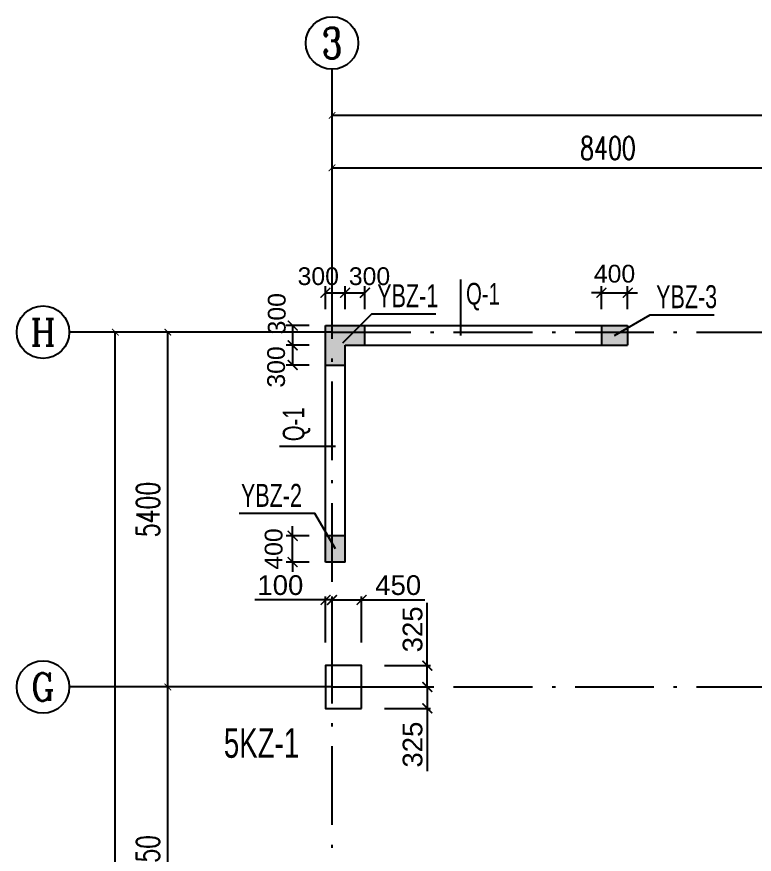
# Model space of a CAD drawing. Header units: millimetres. Extents: x -3831 to 465700, y 39900 to 106100.
# Drawn here: x 306800 to 318027, y 93355 to 106100 of the extents above; entities that cross this region are included whole.
import ezdxf
from ezdxf.enums import TextEntityAlignment as Align

# ---------------------------------------------------------------- set-up
doc = ezdxf.new("R2010")
doc.units = ezdxf.units.MM
doc.linetypes.add('线型2', pattern=[1850, 1200, -300, 50, -300])
for name, color, linetype in [('AXIS', 3, 'Continuous'), ('AXIS_TEXT', 7, 'Continuous'), ('BZ-name', 160, 'Continuous'), ('column_dim', 90, 'Continuous'), ('DOTE', 10, '线型2'), ('WALL-Beam', 80, 'Continuous'), ('wall_dim', 60, 'Continuous'), ('WALL_INFO', 130, 'Continuous')]:
    doc.layers.add(name, color=color, linetype=linetype)
for name, color, linetype, lineweight in [('S_Cl', 2, 'Continuous', 25), ('S_ColumFocus', 2, 'Continuous', 9), ('S_ConcWall', 3, 'Continuous', 25)]:
    doc.layers.add(name, color=color, linetype=linetype, lineweight=lineweight)
doc.styles.add('_TCH_AXIS', font='COMPLEX', dxfattribs={"bigfont": 'GBCBIG'})
doc.styles.add('_TCH_DIM_T3', font='SIMPLEX', dxfattribs={"width": 0.705882, "bigfont": 'GBCBIG'})
doc.styles.add('COMPLEX', font='COMPLEX')
doc.styles.get("Standard").update_dxf_attribs({"font": 'arial.ttf'})
doc.styles.add('xxxx', font='RIF.ttf')
doc.dimstyles.new('_TCH_ARCH&&100', dxfattribs={"dimtxt": 297.5, "dimasz": 100, "dimexe": 250, "dimexo": 300, "dimgap": 126.25, "dimtad": 1, "dimdec": 0, "dimzin": 0, "dimdsep": 46, "dimtxsty": '_TCH_DIM_T3', "dimblk": 'ARCHTICK', "dimcen": 0.09, "dimclrt": 7, "dimazin": 2, "dimtfac": 1, "dimtdec": 0, "dimtix": 1, "dimtmove": 2, "dimatfit": 3, "dimfxl": 100, "dimtolj": 1, "dimtzin": 0, "dimarcsym": 0})
doc.dimstyles.new('ISO-25', dxfattribs={"dimtxt": 2.5, "dimasz": 2.5, "dimexe": 1.25, "dimexo": 0.625, "dimtad": 1, "dimtxsty": 'Standard', "dimcen": 2.5, "dimadec": 0, "dimazin": 0, "dimtfac": 1, "dimtmove": 0, "dimatfit": 3, "dimfxl": 1, "dimarcsym": 0})

# ---------------------------------------------------------------- blocks, each defined once
blk = doc.blocks.new('_AXISO')
blk.add_circle((0, 0), 0.5)
at = {"layer": 'AXIS_TEXT', "style": 'COMPLEX', "width": 1.041667}
blk.add_attdef('A', text='', height=0.56, dxfattribs=at).set_placement((-0.25, -0.28), (0.25, -0.28), align=Align.FIT)
blk = doc.blocks.new('_ArchTick')
at = {"color": 0, "linetype": 'ByBlock', "const_width": 0.15}
blk.add_lwpolyline([(-0.5, -0.5), (0.5, 0.5)], dxfattribs=at)
blk = doc.blocks.new('*D456')
at = {"layer": 'AXIS', "color": 0, "lineweight": -2, "transparency": 16777216}
for p, q in [((311300, 95900.24988), (308850, 95900.24988)), ((309100, 90550), (309100, 95900.24988)), ((311300, 90550), (308850, 90550))]:
    blk.add_line(p, q, dxfattribs=at)
at = {"layer": 'Defpoints', "color": 0, "transparency": 16777216}
for p in [(309100, 95900.24988), (311600, 95900.24988), (311600, 90550)]:
    blk.add_point(p, dxfattribs=at)
at = {"layer": 'AXIS', "color": 0, "lineweight": -2, "transparency": 16777216, "xscale": 100, "yscale": 100, "zscale": 100}
for p, rotation in [((309100, 95900.24988), 90), ((309100, 90550), 270)]:
    blk.add_blockref('_ArchTick', p, dxfattribs=dict(at, rotation=rotation))
at = {"layer": 'AXIS', "color": 7, "transparency": 16777216, "insert": (308798.75, 93225.12494), "char_height": 350, "attachment_point": 5, "rotation": 90, "style": '_TCH_DIM_T3'}
blk.add_mtext('\\A1;5350', dxfattribs=at)
blk = doc.blocks.new('*D457')
at = {"layer": 'AXIS', "color": 0, "lineweight": -2, "transparency": 16777216}
for p, q in [((311300, 101300), (308850, 101300)), ((309100, 95900), (309100, 101300)), ((311300, 95900), (308850, 95900))]:
    blk.add_line(p, q, dxfattribs=at)
at = {"layer": 'Defpoints', "color": 0, "transparency": 16777216}
for p in [(309100, 101300), (311600, 101300), (311600, 95900)]:
    blk.add_point(p, dxfattribs=at)
at = {"layer": 'AXIS', "color": 0, "lineweight": -2, "transparency": 16777216, "xscale": 100, "yscale": 100, "zscale": 100}
for p, rotation in [((309100, 101300), 90), ((309100, 95900), 270)]:
    blk.add_blockref('_ArchTick', p, dxfattribs=dict(at, rotation=rotation))
at = {"layer": 'AXIS', "color": 7, "transparency": 16777216, "insert": (308799, 98600), "char_height": 350, "attachment_point": 5, "rotation": 90, "style": '_TCH_DIM_T3'}
blk.add_mtext('\\A1;5400', dxfattribs=at)
blk = doc.blocks.new('*D458')
at = {"layer": 'AXIS', "color": 0, "lineweight": -2, "transparency": 16777216}
for p, q in [((311300, 101300), (308050, 101300)), ((308300, 71600), (308300, 101300)), ((311300, 71600), (308050, 71600))]:
    blk.add_line(p, q, dxfattribs=at)
at = {"layer": 'Defpoints', "color": 0, "transparency": 16777216}
for p in [(308300, 101300), (311600, 101300), (311600, 71600)]:
    blk.add_point(p, dxfattribs=at)
at = {"layer": 'AXIS', "color": 0, "lineweight": -2, "transparency": 16777216, "xscale": 100, "yscale": 100, "zscale": 100}
for p, rotation in [((308300, 101300), 90), ((308300, 71600), 270)]:
    blk.add_blockref('_ArchTick', p, dxfattribs=dict(at, rotation=rotation))
at = {"layer": 'AXIS', "color": 7, "transparency": 16777216, "insert": (307999, 86450), "char_height": 350, "attachment_point": 5, "rotation": 90, "style": '_TCH_DIM_T3'}
blk.add_mtext('\\A1;29700', dxfattribs=at)
blk = doc.blocks.new('*D465')
at = {"layer": 'AXIS', "color": 0, "lineweight": -2, "transparency": 16777216}
for p, q in [((311600, 101600), (311600, 104050)), ((320000, 101600), (320000, 104050)), ((311600, 103800), (320000, 103800))]:
    blk.add_line(p, q, dxfattribs=at)
at = {"layer": 'Defpoints', "color": 0, "transparency": 16777216}
for p in [(320000, 103800), (311600, 101300), (320000, 101300)]:
    blk.add_point(p, dxfattribs=at)
at = {"layer": 'AXIS', "color": 0, "lineweight": -2, "transparency": 16777216, "xscale": 100, "yscale": 100, "zscale": 100, "rotation": 180}
blk.add_blockref('_ArchTick', (311600, 103800), dxfattribs=at)
at = {"layer": 'AXIS', "color": 0, "lineweight": -2, "transparency": 16777216, "xscale": 100, "yscale": 100, "zscale": 100}
blk.add_blockref('_ArchTick', (320000, 103800), dxfattribs=at)
at = {"layer": 'AXIS', "color": 7, "transparency": 16777216, "insert": (315800, 104101.25), "char_height": 350, "attachment_point": 5, "style": '_TCH_DIM_T3'}
blk.add_mtext('\\A1;8400', dxfattribs=at)
blk = doc.blocks.new('*D472')
at = {"layer": 'AXIS', "color": 0, "lineweight": -2, "transparency": 16777216}
for p, q in [((311600, 101600), (311600, 104850)), ((360900, 101600), (360900, 104850)), ((311600, 104600), (360900, 104600))]:
    blk.add_line(p, q, dxfattribs=at)
at = {"layer": 'Defpoints', "color": 0, "transparency": 16777216}
for p in [(360900, 104600), (311600, 101300), (360900, 101300)]:
    blk.add_point(p, dxfattribs=at)
at = {"layer": 'AXIS', "color": 0, "lineweight": -2, "transparency": 16777216, "xscale": 100, "yscale": 100, "zscale": 100, "rotation": 180}
blk.add_blockref('_ArchTick', (311600, 104600), dxfattribs=at)
at = {"layer": 'AXIS', "color": 0, "lineweight": -2, "transparency": 16777216, "xscale": 100, "yscale": 100, "zscale": 100}
blk.add_blockref('_ArchTick', (360900, 104600), dxfattribs=at)
at = {"layer": 'AXIS', "color": 7, "transparency": 16777216, "insert": (336250, 104901.25), "char_height": 350, "attachment_point": 5, "style": '_TCH_DIM_T3'}
blk.add_mtext('\\A1;49300', dxfattribs=at)
blk = doc.blocks.new('*D2140')
at = {"layer": 'column_dim', "color": 0, "lineweight": -2, "transparency": 16777216}
for p, q in [((312400, 95900), (313100, 95900)), ((313050, 95900), (313050, 95575)), ((312400, 95575), (313100, 95575)), ((313050, 95575), (313050, 94620))]:
    blk.add_line(p, q, dxfattribs=at)
at = {"layer": 'Defpoints', "color": 0, "transparency": 16777216}
for p in [(312050, 95900), (313050, 95900), (312050, 95575)]:
    blk.add_point(p, dxfattribs=at)
at = {"layer": 'column_dim', "color": 0, "lineweight": -2, "transparency": 16777216, "xscale": 150, "yscale": 150, "zscale": 150}
for p, rotation in [((313050, 95900), 90), ((313050, 95575), 270)]:
    blk.add_blockref('_ArchTick', p, dxfattribs=dict(at, rotation=rotation))
at = {"layer": 'column_dim', "color": 7, "transparency": 16777216, "insert": (312827, 95023), "char_height": 300, "attachment_point": 5, "rotation": 90}
blk.add_mtext('325', dxfattribs=at)
blk = doc.blocks.new('*D2141')
at = {"layer": 'column_dim', "color": 0, "lineweight": -2, "transparency": 16777216}
for p, q in [((313050, 96225), (313050, 97180)), ((312400, 96225), (313100, 96225)), ((313050, 95900), (313050, 96225)), ((312400, 95900), (313100, 95900))]:
    blk.add_line(p, q, dxfattribs=at)
at = {"layer": 'Defpoints', "color": 0, "transparency": 16777216}
for p in [(312050, 96225), (312050, 95900), (313050, 95900)]:
    blk.add_point(p, dxfattribs=at)
at = {"layer": 'column_dim', "color": 0, "lineweight": -2, "transparency": 16777216, "xscale": 150, "yscale": 150, "zscale": 150}
for p, rotation in [((313050, 96225), 90), ((313050, 95900), 270)]:
    blk.add_blockref('_ArchTick', p, dxfattribs=dict(at, rotation=rotation))
at = {"layer": 'column_dim', "color": 7, "transparency": 16777216, "insert": (312827, 96777), "char_height": 300, "attachment_point": 5, "rotation": 90}
blk.add_mtext('325', dxfattribs=at)
blk = doc.blocks.new('*D2142')
at = {"layer": 'column_dim', "color": 0, "lineweight": -2, "transparency": 16777216}
for p, q in [((311600, 96575), (311600, 97275)), ((312050, 96575), (312050, 97275)), ((311600, 97225), (312050, 97225)), ((312050, 97225), (313014, 97225))]:
    blk.add_line(p, q, dxfattribs=at)
at = {"layer": 'Defpoints', "color": 0, "transparency": 16777216}
for p in [(311600, 97225), (311600, 96225), (312050, 96225)]:
    blk.add_point(p, dxfattribs=at)
at = {"layer": 'column_dim', "color": 0, "lineweight": -2, "transparency": 16777216, "xscale": 150, "yscale": 150, "zscale": 150, "rotation": 180}
blk.add_blockref('_ArchTick', (311600, 97225), dxfattribs=at)
at = {"layer": 'column_dim', "color": 0, "lineweight": -2, "transparency": 16777216, "xscale": 150, "yscale": 150, "zscale": 150}
blk.add_blockref('_ArchTick', (312050, 97225), dxfattribs=at)
at = {"layer": 'column_dim', "color": 7, "transparency": 16777216, "insert": (312607, 97448), "char_height": 300, "attachment_point": 5}
blk.add_mtext('450', dxfattribs=at)
blk = doc.blocks.new('*D2143')
at = {"layer": 'column_dim', "color": 0, "lineweight": -2, "transparency": 16777216}
for p, q in [((311500, 96575), (311500, 97275)), ((311600, 96575), (311600, 97275)), ((311500, 97225), (310426, 97225)), ((311600, 97225), (311500, 97225)), ((311600, 97225), (311750, 97225))]:
    blk.add_line(p, q, dxfattribs=at)
at = {"layer": 'Defpoints', "color": 0, "transparency": 16777216}
for p in [(311600, 97225), (311500, 96225), (311600, 96225)]:
    blk.add_point(p, dxfattribs=at)
at = {"layer": 'column_dim', "color": 0, "lineweight": -2, "transparency": 16777216, "xscale": 150, "yscale": 150, "zscale": 150}
blk.add_blockref('_ArchTick', (311500, 97225), dxfattribs=at)
at = {"layer": 'column_dim', "color": 0, "lineweight": -2, "transparency": 16777216, "xscale": 150, "yscale": 150, "zscale": 150, "rotation": 180}
blk.add_blockref('_ArchTick', (311600, 97225), dxfattribs=at)
at = {"layer": 'column_dim', "color": 7, "transparency": 16777216, "insert": (310813, 97448), "char_height": 300, "attachment_point": 5}
blk.add_mtext('100', dxfattribs=at)
blk = doc.blocks.new('*D2842')
at = {"layer": 'Defpoints', "color": 0, "transparency": 16777216}
for p in [(311800, 101900), (311500, 101400), (311800, 101400)]:
    blk.add_point(p, dxfattribs=at)
at = {"layer": 'wall_dim', "color": 0, "lineweight": -2, "transparency": 16777216}
for p, q in [((311500, 101650), (311500, 101999)), ((311800, 101650), (311800, 101999)), ((311500, 101900), (311800, 101900))]:
    blk.add_line(p, q, dxfattribs=at)
at = {"layer": 'wall_dim', "color": 0, "lineweight": -2, "transparency": 16777216, "xscale": 150, "yscale": 150, "zscale": 150, "rotation": 180}
blk.add_blockref('_ArchTick', (311500, 101900), dxfattribs=at)
at = {"layer": 'wall_dim', "color": 0, "lineweight": -2, "transparency": 16777216, "xscale": 150, "yscale": 150, "zscale": 150}
blk.add_blockref('_ArchTick', (311800, 101900), dxfattribs=at)
at = {"layer": 'wall_dim', "color": 7, "transparency": 16777216, "insert": (311390, 102150), "char_height": 270, "attachment_point": 5}
blk.add_mtext('300', dxfattribs=at)
blk = doc.blocks.new('*D2843')
at = {"layer": 'Defpoints', "color": 0, "transparency": 16777216}
for p in [(312100, 101900), (311800, 101400), (312100, 101400)]:
    blk.add_point(p, dxfattribs=at)
at = {"layer": 'wall_dim', "color": 0, "lineweight": -2, "transparency": 16777216}
for p, q in [((311800, 101650), (311800, 101999)), ((312100, 101650), (312100, 101999)), ((311800, 101900), (312100, 101900))]:
    blk.add_line(p, q, dxfattribs=at)
at = {"layer": 'wall_dim', "color": 0, "lineweight": -2, "transparency": 16777216, "xscale": 150, "yscale": 150, "zscale": 150, "rotation": 180}
blk.add_blockref('_ArchTick', (311800, 101900), dxfattribs=at)
at = {"layer": 'wall_dim', "color": 0, "lineweight": -2, "transparency": 16777216, "xscale": 150, "yscale": 150, "zscale": 150}
blk.add_blockref('_ArchTick', (312100, 101900), dxfattribs=at)
at = {"layer": 'wall_dim', "color": 7, "transparency": 16777216, "insert": (312170, 102150), "char_height": 270, "attachment_point": 5}
blk.add_mtext('300', dxfattribs=at)
blk = doc.blocks.new('*D2844')
at = {"layer": 'Defpoints', "color": 0, "transparency": 16777216}
for p in [(311500, 101400), (311000, 101100), (311500, 101100)]:
    blk.add_point(p, dxfattribs=at)
at = {"layer": 'wall_dim', "color": 0, "lineweight": -2, "transparency": 16777216}
for p, q in [((311250, 101400), (310901, 101400)), ((311000, 101400), (311000, 101100)), ((311250, 101100), (310901, 101100))]:
    blk.add_line(p, q, dxfattribs=at)
at = {"layer": 'wall_dim', "color": 0, "lineweight": -2, "transparency": 16777216, "xscale": 150, "yscale": 150, "zscale": 150}
for p, rotation in [((311000, 101400), 90), ((311000, 101100), 270)]:
    blk.add_blockref('_ArchTick', p, dxfattribs=dict(at, rotation=rotation))
at = {"layer": 'wall_dim', "color": 7, "transparency": 16777216, "insert": (310760, 101580), "char_height": 270, "attachment_point": 5, "rotation": 90}
blk.add_mtext('300', dxfattribs=at)
blk = doc.blocks.new('*D2845')
at = {"layer": 'Defpoints', "color": 0, "transparency": 16777216}
for p in [(311500, 101100), (311000, 100800), (311500, 100800)]:
    blk.add_point(p, dxfattribs=at)
at = {"layer": 'wall_dim', "color": 0, "lineweight": -2, "transparency": 16777216}
for p, q in [((311250, 101100), (310901, 101100)), ((311000, 101100), (311000, 100800)), ((311250, 100800), (310901, 100800))]:
    blk.add_line(p, q, dxfattribs=at)
at = {"layer": 'wall_dim', "color": 0, "lineweight": -2, "transparency": 16777216, "xscale": 150, "yscale": 150, "zscale": 150}
for p, rotation in [((311000, 101100), 90), ((311000, 100800), 270)]:
    blk.add_blockref('_ArchTick', p, dxfattribs=dict(at, rotation=rotation))
at = {"layer": 'wall_dim', "color": 7, "transparency": 16777216, "insert": (310750, 100770), "char_height": 270, "attachment_point": 5, "rotation": 90}
blk.add_mtext('300', dxfattribs=at)
blk = doc.blocks.new('*D2846')
at = {"layer": 'Defpoints', "color": 0, "transparency": 16777216}
for p in [(311000, 98200), (311500, 98200), (311500, 97800)]:
    blk.add_point(p, dxfattribs=at)
at = {"layer": 'wall_dim', "color": 0, "lineweight": -2, "transparency": 16777216}
for p, q in [((311000, 98200), (311000, 98350)), ((311250, 98200), (310901, 98200)), ((311000, 97800), (311000, 98200)), ((311250, 97800), (310901, 97800)), ((311000, 97800), (311000, 97650))]:
    blk.add_line(p, q, dxfattribs=at)
at = {"layer": 'wall_dim', "color": 0, "lineweight": -2, "transparency": 16777216, "xscale": 150, "yscale": 150, "zscale": 150}
for p, rotation in [((311000, 98200), 270), ((311000, 97800), 90)]:
    blk.add_blockref('_ArchTick', p, dxfattribs=dict(at, rotation=rotation))
at = {"layer": 'wall_dim', "color": 7, "transparency": 16777216, "insert": (310712, 98000), "char_height": 270, "attachment_point": 5, "rotation": 90}
blk.add_mtext('400', dxfattribs=at)
blk = doc.blocks.new('*D2847')
at = {"layer": 'Defpoints', "color": 0, "transparency": 16777216}
for p in [(316100, 101900), (315700, 101400), (316100, 101400)]:
    blk.add_point(p, dxfattribs=at)
at = {"layer": 'wall_dim', "color": 0, "lineweight": -2, "transparency": 16777216}
for p, q in [((315700, 101650), (315700, 101999)), ((316100, 101650), (316100, 101999)), ((315700, 101900), (315550, 101900)), ((315700, 101900), (316100, 101900)), ((316100, 101900), (316250, 101900))]:
    blk.add_line(p, q, dxfattribs=at)
at = {"layer": 'wall_dim', "color": 0, "lineweight": -2, "transparency": 16777216, "xscale": 150, "yscale": 150, "zscale": 150}
blk.add_blockref('_ArchTick', (315700, 101900), dxfattribs=at)
at = {"layer": 'wall_dim', "color": 0, "lineweight": -2, "transparency": 16777216, "xscale": 150, "yscale": 150, "zscale": 150, "rotation": 180}
blk.add_blockref('_ArchTick', (316100, 101900), dxfattribs=at)
at = {"layer": 'wall_dim', "color": 7, "transparency": 16777216, "insert": (315900, 102188), "char_height": 270, "attachment_point": 5}
blk.add_mtext('400', dxfattribs=at)

msp = doc.modelspace()

# ---------------------------------------------------------------- hatches: boundary and pattern name
at = {"layer": 'WALL-Beam', "true_color": 0x636466}
h = msp.add_hatch(color=251, dxfattribs=at)
h.dxf.hatch_style = 1
h.paths.add_polyline_path([(311500, 100800), (311800, 100800), (311800, 101100), (312100, 101100), (312100, 101400), (311500, 101400)])
h = msp.add_hatch(color=251, dxfattribs=at)
h.dxf.hatch_style = 1
h.paths.add_polyline_path([(315700, 101400), (315700, 101100), (316100, 101100), (316100, 101400)])
h = msp.add_hatch(color=251, dxfattribs=at)
h.dxf.hatch_style = 1
h.paths.add_polyline_path([(311800, 98200), (311500, 98200), (311500, 97800), (311800, 97800)])

# ---------------------------------------------------------------- linework, layer by layer
at = {"layer": 'AXIS'}
for p, q in [((311600, 101300), (311600, 105300)), ((311600, 101300.30933), (307600, 101300.30933)), ((311600, 95900.24988), (307600, 95900.24988))]:
    msp.add_line(p, q, dxfattribs=at)
at = {"layer": 'BZ-name'}
for points in [[(311762.5, 101137.5), (312204.44141, 101579.44141), (313179.44141, 101579.44141)], [(315900, 101250), (316441.26562, 101562.5), (317416.26562, 101562.5)], [(311650, 98000), (311337.5, 98541.26562), (310187.5, 98541.26562)]]:
    msp.add_lwpolyline(points, dxfattribs=at)
at = {"layer": 'DOTE'}
for p, q in [((311600, 71600), (311600, 101300)), ((311600, 101300), (360900, 101300)), ((311600, 95900), (328400, 95900))]:
    msp.add_line(p, q, dxfattribs=at)
at = {"layer": 'S_Cl'}
msp.add_lwpolyline([(312050, 95575), (312050, 96225), (311500, 96225), (311500, 95575)], close=True, dxfattribs=at)
at = {"layer": 'S_ConcWall'}
for p, q in [((311500, 101400), (316100, 101400)), ((311500, 97800), (311500, 101400)), ((312100, 101100), (312100, 101400)), ((315700, 101400), (315700, 101100)), ((316100, 101400), (316100, 101100)), ((311800, 101100), (316100, 101100)), ((311800, 97800), (311800, 101100)), ((311500, 100800), (311800, 100800)), ((311800, 98200), (311500, 98200)), ((311800, 97800), (311500, 97800))]:
    msp.add_line(p, q, dxfattribs=at)
at = {"layer": 'WALL_INFO'}
for p, q in [((313560, 101250), (313560, 102100)), ((311650, 99560), (310800, 99560))]:
    msp.add_line(p, q, dxfattribs=at)

# ---------------------------------------------------------------- block references
at = {"layer": 'AXIS'}
ref = msp.add_blockref('_AXISO', (311600, 105700), dxfattribs=dict(at, xscale=800, yscale=800, zscale=800))
ref.add_attrib('A', '3', dxfattribs={"layer": 'AXIS_TEXT', "height": 465.94816, "style": '_TCH_AXIS'}).set_placement((311444.68395, 105467.02592), (311755.31605, 105467.02592), align=Align.FIT)
ref = msp.add_blockref('_AXISO', (307200, 101300.30933), dxfattribs=dict(at, xscale=800, yscale=800, zscale=800))
ref.add_attrib('A', 'H', dxfattribs={"layer": 'AXIS_TEXT', "height": 405.51724, "style": '_TCH_AXIS'}).set_placement((307006.89655, 101097.55071), (307393.10345, 101097.55071), align=Align.FIT)
ref = msp.add_blockref('_AXISO', (307200, 95900.24988), dxfattribs=dict(at, xscale=800, yscale=800, zscale=800))
ref.add_attrib('A', 'G', dxfattribs={"layer": 'AXIS_TEXT', "height": 425.1837, "style": '_TCH_AXIS'}).set_placement((307017.77842, 95687.65803), (307382.22158, 95687.65803), align=Align.FIT)

# ---------------------------------------------------------------- texts
at = {"layer": 'BZ-name', "char_height": 350, "attachment_point": 5, "style": 'xxxx'}
for s, insert, width in [('{\\W0.7;YBZ-1}', (312752.31641, 101854.44141), 854.25), ('{\\W0.7;YBZ-3}', (316997.51562, 101837.5), 837.5), ('{\\W0.7;YBZ-2}', (310677.4375, 98816.26562), 979.875)]:
    msp.add_mtext(s, dxfattribs=dict(at, insert=insert, width=width))
at = {"layer": 'S_ColumFocus', "insert": (310526.23346, 95044.37245), "char_height": 450, "width": 770.5, "attachment_point": 5, "style": 'xxxx'}
msp.add_mtext('\\W0.7000;5KZ-1', dxfattribs=at)
at = {"layer": 'WALL_INFO', "insert": (313640, 102050), "char_height": 330, "width": 282.972067, "attachment_point": 1, "style": 'xxxx'}
msp.add_mtext('\\W0.7000;Q-1', dxfattribs=at)
at = {"layer": 'WALL_INFO', "insert": (310850, 99640), "char_height": 330, "width": 206.3338065, "attachment_point": 1, "rotation": 89.999998465, "style": 'xxxx'}
msp.add_mtext('\\W0.7000;Q-1', dxfattribs=at)

# ---------------------------------------------------------------- dimensions: what is measured, and where the dimension line sits
at = {"layer": 'AXIS'}
for p1, p2, distance, picture, middle in [((311600, 101300), (360900, 101300), 3300, '*D472', (336250, 104901.25)), ((311600, 101300), (320000, 101300), 2500, '*D465', (315800, 104101.25)), ((311600, 71600), (311600, 101300.30933), 3300, '*D458', (307998.75, 86450.15466)), ((311600, 95900.24988), (311600, 101300.30933), 2500, '*D457', (308798.75, 98600.2796)), ((311600, 90550), (311600, 95900.24988), 2500, '*D456', (308798.75, 93225.12494))]:
    dim = msp.add_aligned_dim(p1=p1, p2=p2, distance=distance, dimstyle='_TCH_ARCH&&100', override={"dimtxt": 350}, dxfattribs=at)
    dim.commit()
    dim.dimension.update_dxf_attribs({"geometry": picture, "text_midpoint": middle})
at = {"layer": 'column_dim'}
for p1, p2, distance, picture, middle in [((311500, 96225), (311600, 96225), 1000, '*D2143', (310813.21965, 97448.1719)), ((312050, 96225), (311600, 96225), -1000, '*D2142', (312606.93724, 97448.1719)), ((312050, 96225), (312050, 95900), 1000, '*D2141', (312826.72578, 96777.4352)), ((312050, 95575), (312050, 95900), -1000, '*D2140', (312826.72578, 95022.5648))]:
    dim = msp.add_aligned_dim(p1=p1, p2=p2, distance=distance, dimstyle='ISO-25', override={"dimtxt": 300, "dimasz": 150, "dimexe": 50, "dimexo": 350, "dimgap": 70, "dimjust": 1, "dimblk1": 'ArchTick', "dimblk2": 'ArchTick', "dimsah": 1, "dimclrt": 7}, dxfattribs=at)
    dim.commit()
    dim.dimension.update_dxf_attribs({"geometry": picture, "text_midpoint": middle})
at = {"layer": 'wall_dim'}
dim = msp.add_linear_dim(base=(316100, 101900), p1=(315700, 101400), p2=(316100, 101400), dimstyle='ISO-25', override={"dimtxt": 270, "dimasz": 150, "dimexe": 99, "dimexo": 250, "dimgap": 150, "dimblk1": 'ArchTick', "dimblk2": 'ArchTick', "dimsah": 1, "dimclrt": 7, "dimtix": 1, "dimtofl": 1, "dimtmove": 2}, dxfattribs=at)
dim.commit()
dim.dimension.update_dxf_attribs({"geometry": '*D2847', "text_midpoint": (315900, 102187.85471)})
for base, p1, p2, picture, middle in [((311800, 101900), (311500, 101400), (311800, 101400), '*D2842', (311390, 102150)), ((312100, 101900), (311800, 101400), (312100, 101400), '*D2843', (312170, 102150))]:
    dim = msp.add_linear_dim(base=base, p1=p1, p2=p2, dimstyle='ISO-25', override={"dimtxt": 270, "dimasz": 150, "dimexe": 99, "dimexo": 250, "dimgap": 150, "dimblk1": 'ArchTick', "dimblk2": 'ArchTick', "dimsah": 1, "dimclrt": 7, "dimtix": 1, "dimtmove": 2}, dxfattribs=at)
    dim.commit()
    dim.dimension.update_dxf_attribs({"geometry": picture, "text_midpoint": middle, "dimtype": 160})
for base, p1, p2, picture, middle in [((311000, 101100), (311500, 101400), (311500, 101100), '*D2844', (310760, 101580)), ((311000, 100800), (311500, 101100), (311500, 100800), '*D2845', (310750, 100770))]:
    dim = msp.add_linear_dim(base=base, p1=p1, p2=p2, angle=90, dimstyle='ISO-25', override={"dimtxt": 270, "dimasz": 150, "dimexe": 99, "dimexo": 250, "dimgap": 150, "dimblk1": 'ArchTick', "dimblk2": 'ArchTick', "dimsah": 1, "dimclrt": 7, "dimtix": 1, "dimtmove": 2}, dxfattribs=at)
    dim.commit()
    dim.dimension.update_dxf_attribs({"geometry": picture, "text_midpoint": middle, "dimtype": 160})
dim = msp.add_linear_dim(base=(311000, 98200), p1=(311500, 97800), p2=(311500, 98200), angle=90, dimstyle='ISO-25', override={"dimtxt": 270, "dimasz": 150, "dimexe": 99, "dimexo": 250, "dimgap": 150, "dimblk1": 'ArchTick', "dimblk2": 'ArchTick', "dimsah": 1, "dimclrt": 7, "dimtix": 1, "dimtofl": 1, "dimtmove": 2}, dxfattribs=at)
dim.commit()
dim.dimension.update_dxf_attribs({"geometry": '*D2846', "text_midpoint": (310712.14529, 98000)})

doc.saveas('drawing.dxf')
